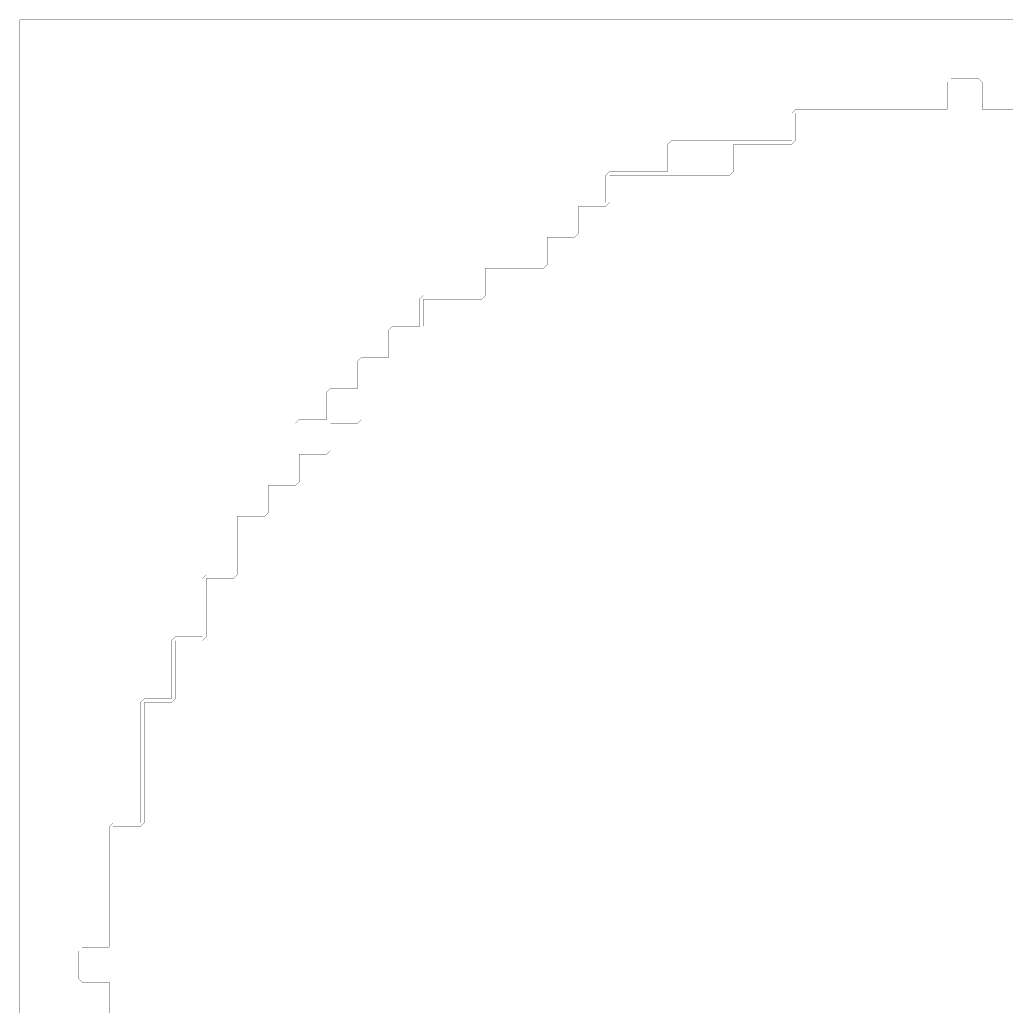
# Model space of a CAD drawing. Header units: metres. Extents: x 0 to 4990, y -4990 to 0.
# Drawn here: x 0 to 2495, y -2495 to 0 of the extents above; entities that cross this region are included whole.
import ezdxf

# ---------------------------------------------------------------- set-up
doc = ezdxf.new("R2010")
doc.units = ezdxf.units.M
doc.layers.add('conductor', color=1, linetype='Continuous')
doc.layers.add('substrate', color=5, linetype='Continuous')

msp = doc.modelspace()

# ---------------------------------------------------------------- linework, layer by layer
at = {"layer": 'conductor', "const_width": 0.5}
msp.add_lwpolyline([(2500, -234.375), (2490.234375, -234.375), (2480.46875, -234.375), (2470.703125, -234.375), (2460.9375, -234.375), (2451.171875, -234.375), (2441.40625, -234.375), (2431.640625, -234.375), (2421.875, -234.375), (2412.109375, -234.375), (2402.34375, -234.375), (2392.578125, -234.375), (2382.8125, -234.375), (2373.046875, -234.375), (2363.28125, -234.375), (2353.515625, -234.375), (2343.75, -234.375), (2333.984375, -234.375), (2324.21875, -234.375), (2314.453125, -234.375), (2304.6875, -234.375), (2294.921875, -234.375), (2285.15625, -234.375), (2275.390625, -234.375), (2265.625, -234.375), (2255.859375, -234.375), (2246.09375, -234.375), (2236.328125, -234.375), (2226.5625, -234.375), (2216.796875, -234.375), (2207.03125, -234.375), (2197.265625, -234.375), (2187.5, -234.375), (2177.734375, -234.375), (2167.96875, -234.375), (2158.203125, -234.375), (2148.4375, -234.375), (2138.671875, -234.375), (2128.90625, -234.375), (2119.140625, -234.375), (2109.375, -234.375), (2099.609375, -234.375), (2089.84375, -234.375), (2080.078125, -234.375), (2070.3125, -234.375), (2060.546875, -234.375), (2050.78125, -234.375), (2041.015625, -234.375), (2031.25, -234.375), (2021.484375, -234.375), (2011.71875, -234.375), (2001.953125, -234.375), (1992.1875, -234.375), (1982.421875, -234.375), (1972.65625, -234.375), (1962.890625, -234.375), (1953.125, -234.375), (1953.125, -244.140625), (1953.125, -253.90625), (1953.125, -263.671875), (1953.125, -273.4375), (1953.125, -283.203125), (1953.125, -292.96875), (1953.125, -302.734375), (1943.359375, -312.5), (1933.59375, -312.5), (1923.828125, -312.5), (1914.0625, -312.5), (1904.296875, -312.5), (1894.53125, -312.5), (1884.765625, -312.5), (1875, -312.5), (1865.234375, -312.5), (1855.46875, -312.5), (1845.703125, -312.5), (1835.9375, -312.5), (1826.171875, -312.5), (1816.40625, -312.5), (1806.640625, -312.5), (1796.875, -312.5), (1796.875, -322.265625), (1796.875, -332.03125), (1796.875, -341.796875), (1796.875, -351.5625), (1796.875, -361.328125), (1796.875, -371.09375), (1796.875, -380.859375), (1787.109375, -390.625), (1777.34375, -390.625), (1767.578125, -390.625), (1757.8125, -390.625), (1748.046875, -390.625), (1738.28125, -390.625), (1728.515625, -390.625), (1718.75, -390.625), (1708.984375, -390.625), (1699.21875, -390.625), (1689.453125, -390.625), (1679.6875, -390.625), (1669.921875, -390.625), (1660.15625, -390.625), (1650.390625, -390.625), (1640.625, -390.625), (1630.859375, -390.625), (1621.09375, -390.625), (1611.328125, -390.625), (1601.5625, -390.625), (1591.796875, -390.625), (1582.03125, -390.625), (1572.265625, -390.625), (1562.5, -390.625), (1552.734375, -390.625), (1542.96875, -390.625), (1533.203125, -390.625), (1523.4375, -390.625), (1513.671875, -390.625), (1503.90625, -390.625), (1494.140625, -390.625), (1484.375, -390.625), (1484.375, -400.390625), (1484.375, -410.15625), (1484.375, -419.921875), (1484.375, -429.6875), (1484.375, -439.453125), (1484.375, -449.21875), (1484.375, -458.984375), (1474.609375, -468.75), (1464.84375, -468.75), (1455.078125, -468.75), (1445.3125, -468.75), (1435.546875, -468.75), (1425.78125, -468.75), (1416.015625, -468.75), (1406.25, -468.75), (1406.25, -478.515625), (1406.25, -488.28125), (1406.25, -498.046875), (1406.25, -507.8125), (1406.25, -517.578125), (1406.25, -527.34375), (1406.25, -537.109375), (1396.484375, -546.875), (1386.71875, -546.875), (1376.953125, -546.875), (1367.1875, -546.875), (1357.421875, -546.875), (1347.65625, -546.875), (1337.890625, -546.875), (1328.125, -546.875), (1328.125, -556.640625), (1328.125, -566.40625), (1328.125, -576.171875), (1328.125, -585.9375), (1328.125, -595.703125), (1328.125, -605.46875), (1328.125, -615.234375), (1318.359375, -625), (1308.59375, -625), (1298.828125, -625), (1289.0625, -625), (1279.296875, -625), (1269.53125, -625), (1259.765625, -625), (1250, -625), (1240.234375, -625), (1230.46875, -625), (1220.703125, -625), (1210.9375, -625), (1201.171875, -625), (1191.40625, -625), (1181.640625, -625), (1171.875, -625), (1171.875, -634.765625), (1171.875, -644.53125), (1171.875, -654.296875), (1171.875, -664.0625), (1171.875, -673.828125), (1171.875, -683.59375), (1171.875, -693.359375), (1162.109375, -703.125), (1152.34375, -703.125), (1142.578125, -703.125), (1132.8125, -703.125), (1123.046875, -703.125), (1113.28125, -703.125), (1103.515625, -703.125), (1093.75, -703.125), (1083.984375, -703.125), (1074.21875, -703.125), (1064.453125, -703.125), (1054.6875, -703.125), (1044.921875, -703.125), (1035.15625, -703.125), (1025.390625, -703.125), (1015.625, -703.125), (1015.625, -712.890625), (1015.625, -722.65625), (1015.625, -732.421875), (1015.625, -742.1875), (1015.625, -751.953125), (1015.625, -761.71875), (1015.625, -771.484375), (1005.859375, -781.25), (996.09375, -781.25), (986.328125, -781.25), (976.5625, -781.25), (966.796875, -781.25), (957.03125, -781.25), (947.265625, -781.25), (937.5, -781.25), (937.5, -791.015625), (937.5, -800.78125), (937.5, -810.546875), (937.5, -820.3125), (937.5, -830.078125), (937.5, -839.84375), (937.5, -849.609375), (927.734375, -859.375), (917.96875, -859.375), (908.203125, -859.375), (898.4375, -859.375), (888.671875, -859.375), (878.90625, -859.375), (869.140625, -859.375), (859.375, -859.375), (859.375, -869.140625), (859.375, -878.90625), (859.375, -888.671875), (859.375, -898.4375), (859.375, -908.203125), (859.375, -917.96875), (859.375, -927.734375), (859.375, -937.5), (859.375, -947.265625), (859.375, -957.03125), (859.375, -966.796875), (859.375, -976.5625), (859.375, -986.328125), (859.375, -996.09375), (859.375, -1005.859375), (849.609375, -1015.625), (839.84375, -1015.625), (830.078125, -1015.625), (820.3125, -1015.625), (810.546875, -1015.625), (800.78125, -1015.625), (791.015625, -1015.625), (781.25, -1015.625), (781.25, -1025.390625), (781.25, -1035.15625), (781.25, -1044.921875), (781.25, -1054.6875), (781.25, -1064.453125), (781.25, -1074.21875), (781.25, -1083.984375), (771.484375, -1093.75), (761.71875, -1093.75), (751.953125, -1093.75), (742.1875, -1093.75), (732.421875, -1093.75), (722.65625, -1093.75), (712.890625, -1093.75), (703.125, -1093.75), (703.125, -1103.515625), (703.125, -1113.28125), (703.125, -1123.046875), (703.125, -1132.8125), (703.125, -1142.578125), (703.125, -1152.34375), (703.125, -1162.109375), (693.359375, -1171.875), (683.59375, -1171.875), (673.828125, -1171.875), (664.0625, -1171.875), (654.296875, -1171.875), (644.53125, -1171.875), (634.765625, -1171.875), (625, -1171.875), (625, -1181.640625), (625, -1191.40625), (625, -1201.171875), (625, -1210.9375), (625, -1220.703125), (625, -1230.46875), (625, -1240.234375), (615.234375, -1250), (605.46875, -1250), (595.703125, -1250), (585.9375, -1250), (576.171875, -1250), (566.40625, -1250), (556.640625, -1250), (546.875, -1250), (546.875, -1259.765625), (546.875, -1269.53125), (546.875, -1279.296875), (546.875, -1289.0625), (546.875, -1298.828125), (546.875, -1308.59375), (546.875, -1318.359375), (546.875, -1328.125), (546.875, -1337.890625), (546.875, -1347.65625), (546.875, -1357.421875), (546.875, -1367.1875), (546.875, -1376.953125), (546.875, -1386.71875), (546.875, -1396.484375), (537.109375, -1406.25), (527.34375, -1406.25), (517.578125, -1406.25), (507.8125, -1406.25), (498.046875, -1406.25), (488.28125, -1406.25), (478.515625, -1406.25), (468.75, -1406.25), (468.75, -1416.015625), (468.75, -1425.78125), (468.75, -1435.546875), (468.75, -1445.3125), (468.75, -1455.078125), (468.75, -1464.84375), (468.75, -1474.609375), (468.75, -1484.375), (468.75, -1494.140625), (468.75, -1503.90625), (468.75, -1513.671875), (468.75, -1523.4375), (468.75, -1533.203125), (468.75, -1542.96875), (468.75, -1552.734375), (458.984375, -1562.5), (449.21875, -1562.5), (439.453125, -1562.5), (429.6875, -1562.5), (419.921875, -1562.5), (410.15625, -1562.5), (400.390625, -1562.5), (390.625, -1562.5), (390.625, -1572.265625), (390.625, -1582.03125), (390.625, -1591.796875), (390.625, -1601.5625), (390.625, -1611.328125), (390.625, -1621.09375), (390.625, -1630.859375), (390.625, -1640.625), (390.625, -1650.390625), (390.625, -1660.15625), (390.625, -1669.921875), (390.625, -1679.6875), (390.625, -1689.453125), (390.625, -1699.21875), (390.625, -1708.984375), (380.859375, -1718.75), (371.09375, -1718.75), (361.328125, -1718.75), (351.5625, -1718.75), (341.796875, -1718.75), (332.03125, -1718.75), (322.265625, -1718.75), (312.5, -1718.75), (312.5, -1728.515625), (312.5, -1738.28125), (312.5, -1748.046875), (312.5, -1757.8125), (312.5, -1767.578125), (312.5, -1777.34375), (312.5, -1787.109375), (312.5, -1796.875), (312.5, -1806.640625), (312.5, -1816.40625), (312.5, -1826.171875), (312.5, -1835.9375), (312.5, -1845.703125), (312.5, -1855.46875), (312.5, -1865.234375), (312.5, -1875), (312.5, -1884.765625), (312.5, -1894.53125), (312.5, -1904.296875), (312.5, -1914.0625), (312.5, -1923.828125), (312.5, -1933.59375), (312.5, -1943.359375), (312.5, -1953.125), (312.5, -1962.890625), (312.5, -1972.65625), (312.5, -1982.421875), (312.5, -1992.1875), (312.5, -2001.953125), (312.5, -2011.71875), (312.5, -2021.484375), (302.734375, -2031.25), (292.96875, -2031.25), (283.203125, -2031.25), (273.4375, -2031.25), (263.671875, -2031.25), (253.90625, -2031.25), (244.140625, -2031.25), (234.375, -2031.25), (234.375, -2041.015625), (234.375, -2050.78125), (234.375, -2060.546875), (234.375, -2070.3125), (234.375, -2080.078125), (234.375, -2089.84375), (234.375, -2099.609375), (234.375, -2109.375), (234.375, -2119.140625), (234.375, -2128.90625), (234.375, -2138.671875), (234.375, -2148.4375), (234.375, -2158.203125), (234.375, -2167.96875), (234.375, -2177.734375), (234.375, -2187.5), (234.375, -2197.265625), (234.375, -2207.03125), (234.375, -2216.796875), (234.375, -2226.5625), (234.375, -2236.328125), (234.375, -2246.09375), (234.375, -2255.859375), (234.375, -2265.625), (234.375, -2275.390625), (234.375, -2285.15625), (234.375, -2294.921875), (234.375, -2304.6875), (234.375, -2314.453125), (234.375, -2324.21875), (234.375, -2333.984375), (234.375, -2343.75), (234.375, -2353.515625), (234.375, -2363.28125), (234.375, -2373.046875), (234.375, -2382.8125), (234.375, -2392.578125), (234.375, -2402.34375), (234.375, -2412.109375), (234.375, -2421.875), (234.375, -2431.640625), (234.375, -2441.40625), (234.375, -2451.171875), (234.375, -2460.9375), (234.375, -2470.703125), (234.375, -2480.46875), (234.375, -2490.234375), (234.375, -2500)], dxfattribs=at)
at = {"layer": 'substrate', "const_width": 0.5}
for points in [[(2500, 0), (2490.234375, 0), (2480.46875, 0), (2470.703125, 0), (2460.9375, 0), (2451.171875, 0), (2441.40625, 0), (2431.640625, 0), (2421.875, 0), (2412.109375, 0), (2402.34375, 0), (2392.578125, 0), (2382.8125, 0), (2373.046875, 0), (2363.28125, 0), (2353.515625, 0), (2343.75, 0), (2333.984375, 0), (2324.21875, 0), (2314.453125, 0), (2304.6875, 0), (2294.921875, 0), (2285.15625, 0), (2275.390625, 0), (2265.625, 0), (2255.859375, 0), (2246.09375, 0), (2236.328125, 0), (2226.5625, 0), (2216.796875, 0), (2207.03125, 0), (2197.265625, 0), (2187.5, 0), (2177.734375, 0), (2167.96875, 0), (2158.203125, 0), (2148.4375, 0), (2138.671875, 0), (2128.90625, 0), (2119.140625, 0), (2109.375, 0), (2099.609375, 0), (2089.84375, 0), (2080.078125, 0), (2070.3125, 0), (2060.546875, 0), (2050.78125, 0), (2041.015625, 0), (2031.25, 0), (2021.484375, 0), (2011.71875, 0), (2001.953125, 0), (1992.1875, 0), (1982.421875, 0), (1972.65625, 0), (1962.890625, 0), (1953.125, 0), (1943.359375, 0), (1933.59375, 0), (1923.828125, 0), (1914.0625, 0), (1904.296875, 0), (1894.53125, 0), (1884.765625, 0), (1875, 0), (1865.234375, 0), (1855.46875, 0), (1845.703125, 0), (1835.9375, 0), (1826.171875, 0), (1816.40625, 0), (1806.640625, 0), (1796.875, 0), (1787.109375, 0), (1777.34375, 0), (1767.578125, 0), (1757.8125, 0), (1748.046875, 0), (1738.28125, 0), (1728.515625, 0), (1718.75, 0), (1708.984375, 0), (1699.21875, 0), (1689.453125, 0), (1679.6875, 0), (1669.921875, 0), (1660.15625, 0), (1650.390625, 0), (1640.625, 0), (1630.859375, 0), (1621.09375, 0), (1611.328125, 0), (1601.5625, 0), (1591.796875, 0), (1582.03125, 0), (1572.265625, 0), (1562.5, 0), (1552.734375, 0), (1542.96875, 0), (1533.203125, 0), (1523.4375, 0), (1513.671875, 0), (1503.90625, 0), (1494.140625, 0), (1484.375, 0), (1474.609375, 0), (1464.84375, 0), (1455.078125, 0), (1445.3125, 0), (1435.546875, 0), (1425.78125, 0), (1416.015625, 0), (1406.25, 0), (1396.484375, 0), (1386.71875, 0), (1376.953125, 0), (1367.1875, 0), (1357.421875, 0), (1347.65625, 0), (1337.890625, 0), (1328.125, 0), (1318.359375, 0), (1308.59375, 0), (1298.828125, 0), (1289.0625, 0), (1279.296875, 0), (1269.53125, 0), (1259.765625, 0), (1250, 0), (1240.234375, 0), (1230.46875, 0), (1220.703125, 0), (1210.9375, 0), (1201.171875, 0), (1191.40625, 0), (1181.640625, 0), (1171.875, 0), (1162.109375, 0), (1152.34375, 0), (1142.578125, 0), (1132.8125, 0), (1123.046875, 0), (1113.28125, 0), (1103.515625, 0), (1093.75, 0), (1083.984375, 0), (1074.21875, 0), (1064.453125, 0), (1054.6875, 0), (1044.921875, 0), (1035.15625, 0), (1025.390625, 0), (1015.625, 0), (1005.859375, 0), (996.09375, 0), (986.328125, 0), (976.5625, 0), (966.796875, 0), (957.03125, 0), (947.265625, 0), (937.5, 0), (927.734375, 0), (917.96875, 0), (908.203125, 0), (898.4375, 0), (888.671875, 0), (878.90625, 0), (869.140625, 0), (859.375, 0), (849.609375, 0), (839.84375, 0), (830.078125, 0), (820.3125, 0), (810.546875, 0), (800.78125, 0), (791.015625, 0), (781.25, 0), (771.484375, 0), (761.71875, 0), (751.953125, 0), (742.1875, 0), (732.421875, 0), (722.65625, 0), (712.890625, 0), (703.125, 0), (693.359375, 0), (683.59375, 0), (673.828125, 0), (664.0625, 0), (654.296875, 0), (644.53125, 0), (634.765625, 0), (625, 0), (615.234375, 0), (605.46875, 0), (595.703125, 0), (585.9375, 0), (576.171875, 0), (566.40625, 0), (556.640625, 0), (546.875, 0), (537.109375, 0), (527.34375, 0), (517.578125, 0), (507.8125, 0), (498.046875, 0), (488.28125, 0), (478.515625, 0), (468.75, 0), (458.984375, 0), (449.21875, 0), (439.453125, 0), (429.6875, 0), (419.921875, 0), (410.15625, 0), (400.390625, 0), (390.625, 0), (380.859375, 0), (371.09375, 0), (361.328125, 0), (351.5625, 0), (341.796875, 0), (332.03125, 0), (322.265625, 0), (312.5, 0), (302.734375, 0), (292.96875, 0), (283.203125, 0), (273.4375, 0), (263.671875, 0), (253.90625, 0), (244.140625, 0), (234.375, 0), (224.609375, 0), (214.84375, 0), (205.078125, 0), (195.3125, 0), (185.546875, 0), (175.78125, 0), (166.015625, 0), (156.25, 0), (146.484375, 0), (136.71875, 0), (126.953125, 0), (117.1875, 0), (107.421875, 0), (97.65625, 0), (87.890625, 0), (78.125, 0), (68.359375, 0), (58.59375, 0), (48.828125, 0), (39.0625, 0), (29.296875, 0), (19.53125, 0), (9.765625, 0), (0, 0), (0, -9.765625), (0, -19.53125), (0, -29.296875), (0, -39.0625), (0, -48.828125), (0, -58.59375), (0, -68.359375), (0, -78.125), (0, -87.890625), (0, -97.65625), (0, -107.421875), (0, -117.1875), (0, -126.953125), (0, -136.71875), (0, -146.484375), (0, -156.25), (0, -166.015625), (0, -175.78125), (0, -185.546875), (0, -195.3125), (0, -205.078125), (0, -214.84375), (0, -224.609375), (0, -234.375), (0, -244.140625), (0, -253.90625), (0, -263.671875), (0, -273.4375), (0, -283.203125), (0, -292.96875), (0, -302.734375), (0, -312.5), (0, -322.265625), (0, -332.03125), (0, -341.796875), (0, -351.5625), (0, -361.328125), (0, -371.09375), (0, -380.859375), (0, -390.625), (0, -400.390625), (0, -410.15625), (0, -419.921875), (0, -429.6875), (0, -439.453125), (0, -449.21875), (0, -458.984375), (0, -468.75), (0, -478.515625), (0, -488.28125), (0, -498.046875), (0, -507.8125), (0, -517.578125), (0, -527.34375), (0, -537.109375), (0, -546.875), (0, -556.640625), (0, -566.40625), (0, -576.171875), (0, -585.9375), (0, -595.703125), (0, -605.46875), (0, -615.234375), (0, -625), (0, -634.765625), (0, -644.53125), (0, -654.296875), (0, -664.0625), (0, -673.828125), (0, -683.59375), (0, -693.359375), (0, -703.125), (0, -712.890625), (0, -722.65625), (0, -732.421875), (0, -742.1875), (0, -751.953125), (0, -761.71875), (0, -771.484375), (0, -781.25), (0, -791.015625), (0, -800.78125), (0, -810.546875), (0, -820.3125), (0, -830.078125), (0, -839.84375), (0, -849.609375), (0, -859.375), (0, -869.140625), (0, -878.90625), (0, -888.671875), (0, -898.4375), (0, -908.203125), (0, -917.96875), (0, -927.734375), (0, -937.5), (0, -947.265625), (0, -957.03125), (0, -966.796875), (0, -976.5625), (0, -986.328125), (0, -996.09375), (0, -1005.859375), (0, -1015.625), (0, -1025.390625), (0, -1035.15625), (0, -1044.921875), (0, -1054.6875), (0, -1064.453125), (0, -1074.21875), (0, -1083.984375), (0, -1093.75), (0, -1103.515625), (0, -1113.28125), (0, -1123.046875), (0, -1132.8125), (0, -1142.578125), (0, -1152.34375), (0, -1162.109375), (0, -1171.875), (0, -1181.640625), (0, -1191.40625), (0, -1201.171875), (0, -1210.9375), (0, -1220.703125), (0, -1230.46875), (0, -1240.234375), (0, -1250), (0, -1259.765625), (0, -1269.53125), (0, -1279.296875), (0, -1289.0625), (0, -1298.828125), (0, -1308.59375), (0, -1318.359375), (0, -1328.125), (0, -1337.890625), (0, -1347.65625), (0, -1357.421875), (0, -1367.1875), (0, -1376.953125), (0, -1386.71875), (0, -1396.484375), (0, -1406.25), (0, -1416.015625), (0, -1425.78125), (0, -1435.546875), (0, -1445.3125), (0, -1455.078125), (0, -1464.84375), (0, -1474.609375), (0, -1484.375), (0, -1494.140625), (0, -1503.90625), (0, -1513.671875), (0, -1523.4375), (0, -1533.203125), (0, -1542.96875), (0, -1552.734375), (0, -1562.5), (0, -1572.265625), (0, -1582.03125), (0, -1591.796875), (0, -1601.5625), (0, -1611.328125), (0, -1621.09375), (0, -1630.859375), (0, -1640.625), (0, -1650.390625), (0, -1660.15625), (0, -1669.921875), (0, -1679.6875), (0, -1689.453125), (0, -1699.21875), (0, -1708.984375), (0, -1718.75), (0, -1728.515625), (0, -1738.28125), (0, -1748.046875), (0, -1757.8125), (0, -1767.578125), (0, -1777.34375), (0, -1787.109375), (0, -1796.875), (0, -1806.640625), (0, -1816.40625), (0, -1826.171875), (0, -1835.9375), (0, -1845.703125), (0, -1855.46875), (0, -1865.234375), (0, -1875), (0, -1884.765625), (0, -1894.53125), (0, -1904.296875), (0, -1914.0625), (0, -1923.828125), (0, -1933.59375), (0, -1943.359375), (0, -1953.125), (0, -1962.890625), (0, -1972.65625), (0, -1982.421875), (0, -1992.1875), (0, -2001.953125), (0, -2011.71875), (0, -2021.484375), (0, -2031.25), (0, -2041.015625), (0, -2050.78125), (0, -2060.546875), (0, -2070.3125), (0, -2080.078125), (0, -2089.84375), (0, -2099.609375), (0, -2109.375), (0, -2119.140625), (0, -2128.90625), (0, -2138.671875), (0, -2148.4375), (0, -2158.203125), (0, -2167.96875), (0, -2177.734375), (0, -2187.5), (0, -2197.265625), (0, -2207.03125), (0, -2216.796875), (0, -2226.5625), (0, -2236.328125), (0, -2246.09375), (0, -2255.859375), (0, -2265.625), (0, -2275.390625), (0, -2285.15625), (0, -2294.921875), (0, -2304.6875), (0, -2314.453125), (0, -2324.21875), (0, -2333.984375), (0, -2343.75), (0, -2353.515625), (0, -2363.28125), (0, -2373.046875), (0, -2382.8125), (0, -2392.578125), (0, -2402.34375), (0, -2412.109375), (0, -2421.875), (0, -2431.640625), (0, -2441.40625), (0, -2451.171875), (0, -2460.9375), (0, -2470.703125), (0, -2480.46875), (0, -2490.234375), (0, -2500)], [(224.609375, -2500), (224.609375, -2490.234375), (224.609375, -2480.46875), (224.609375, -2470.703125), (224.609375, -2460.9375), (224.609375, -2451.171875), (224.609375, -2441.40625), (224.609375, -2431.640625), (224.609375, -2421.875), (214.84375, -2421.875), (205.078125, -2421.875), (195.3125, -2421.875), (185.546875, -2421.875), (175.78125, -2421.875), (166.015625, -2421.875), (156.25, -2421.875), (146.484375, -2412.109375), (146.484375, -2402.34375), (146.484375, -2392.578125), (146.484375, -2382.8125), (146.484375, -2373.046875), (146.484375, -2363.28125), (146.484375, -2353.515625), (146.484375, -2343.75), (156.25, -2333.984375), (166.015625, -2333.984375), (175.78125, -2333.984375), (185.546875, -2333.984375), (195.3125, -2333.984375), (205.078125, -2333.984375), (214.84375, -2333.984375), (224.609375, -2333.984375), (224.609375, -2324.21875), (224.609375, -2314.453125), (224.609375, -2304.6875), (224.609375, -2294.921875), (224.609375, -2285.15625), (224.609375, -2275.390625), (224.609375, -2265.625), (224.609375, -2255.859375), (224.609375, -2246.09375), (224.609375, -2236.328125), (224.609375, -2226.5625), (224.609375, -2216.796875), (224.609375, -2207.03125), (224.609375, -2197.265625), (224.609375, -2187.5), (224.609375, -2177.734375), (224.609375, -2167.96875), (224.609375, -2158.203125), (224.609375, -2148.4375), (224.609375, -2138.671875), (224.609375, -2128.90625), (224.609375, -2119.140625), (224.609375, -2109.375), (224.609375, -2099.609375), (224.609375, -2089.84375), (224.609375, -2080.078125), (224.609375, -2070.3125), (224.609375, -2060.546875), (224.609375, -2050.78125), (224.609375, -2041.015625), (224.609375, -2031.25), (234.375, -2021.484375), (244.140625, -2021.484375), (253.90625, -2021.484375), (263.671875, -2021.484375), (273.4375, -2021.484375), (283.203125, -2021.484375), (292.96875, -2021.484375), (302.734375, -2021.484375), (302.734375, -2011.71875), (302.734375, -2001.953125), (302.734375, -1992.1875), (302.734375, -1982.421875), (302.734375, -1972.65625), (302.734375, -1962.890625), (302.734375, -1953.125), (302.734375, -1943.359375), (302.734375, -1933.59375), (302.734375, -1923.828125), (302.734375, -1914.0625), (302.734375, -1904.296875), (302.734375, -1894.53125), (302.734375, -1884.765625), (302.734375, -1875), (302.734375, -1865.234375), (302.734375, -1855.46875), (302.734375, -1845.703125), (302.734375, -1835.9375), (302.734375, -1826.171875), (302.734375, -1816.40625), (302.734375, -1806.640625), (302.734375, -1796.875), (302.734375, -1787.109375), (302.734375, -1777.34375), (302.734375, -1767.578125), (302.734375, -1757.8125), (302.734375, -1748.046875), (302.734375, -1738.28125), (302.734375, -1728.515625), (302.734375, -1718.75), (312.5, -1708.984375), (322.265625, -1708.984375), (332.03125, -1708.984375), (341.796875, -1708.984375), (351.5625, -1708.984375), (361.328125, -1708.984375), (371.09375, -1708.984375), (380.859375, -1708.984375), (380.859375, -1699.21875), (380.859375, -1689.453125), (380.859375, -1679.6875), (380.859375, -1669.921875), (380.859375, -1660.15625), (380.859375, -1650.390625), (380.859375, -1640.625), (380.859375, -1630.859375), (380.859375, -1621.09375), (380.859375, -1611.328125), (380.859375, -1601.5625), (380.859375, -1591.796875), (380.859375, -1582.03125), (380.859375, -1572.265625), (380.859375, -1562.5), (390.625, -1552.734375), (400.390625, -1552.734375), (410.15625, -1552.734375), (419.921875, -1552.734375), (429.6875, -1552.734375), (439.453125, -1552.734375), (449.21875, -1552.734375), (458.984375, -1552.734375), (458.984375, -1542.96875), (458.984375, -1533.203125), (458.984375, -1523.4375), (458.984375, -1513.671875), (458.984375, -1503.90625), (458.984375, -1494.140625), (458.984375, -1484.375), (458.984375, -1474.609375), (458.984375, -1464.84375), (458.984375, -1455.078125), (458.984375, -1445.3125), (458.984375, -1435.546875), (458.984375, -1425.78125), (458.984375, -1416.015625), (458.984375, -1406.25), (468.75, -1396.484375), (478.515625, -1396.484375), (488.28125, -1396.484375), (498.046875, -1396.484375), (507.8125, -1396.484375), (517.578125, -1396.484375), (527.34375, -1396.484375), (537.109375, -1396.484375), (537.109375, -1386.71875), (537.109375, -1376.953125), (537.109375, -1367.1875), (537.109375, -1357.421875), (537.109375, -1347.65625), (537.109375, -1337.890625), (537.109375, -1328.125), (537.109375, -1318.359375), (537.109375, -1308.59375), (537.109375, -1298.828125), (537.109375, -1289.0625), (537.109375, -1279.296875), (537.109375, -1269.53125), (537.109375, -1259.765625), (537.109375, -1250), (546.875, -1240.234375), (556.640625, -1240.234375), (566.40625, -1240.234375), (576.171875, -1240.234375), (585.9375, -1240.234375), (595.703125, -1240.234375), (605.46875, -1240.234375), (615.234375, -1240.234375), (615.234375, -1230.46875), (615.234375, -1220.703125), (615.234375, -1210.9375), (615.234375, -1201.171875), (615.234375, -1191.40625), (615.234375, -1181.640625), (615.234375, -1171.875), (625, -1162.109375), (634.765625, -1162.109375), (644.53125, -1162.109375), (654.296875, -1162.109375), (664.0625, -1162.109375), (673.828125, -1162.109375), (683.59375, -1162.109375), (693.359375, -1162.109375), (693.359375, -1152.34375), (693.359375, -1142.578125), (693.359375, -1132.8125), (693.359375, -1123.046875), (693.359375, -1113.28125), (693.359375, -1103.515625), (693.359375, -1093.75), (693.359375, -1083.984375), (693.359375, -1074.21875), (693.359375, -1064.453125), (693.359375, -1054.6875), (693.359375, -1044.921875), (693.359375, -1035.15625), (693.359375, -1025.390625), (693.359375, -1015.625), (703.125, -1005.859375), (712.890625, -1005.859375), (722.65625, -1005.859375), (732.421875, -1005.859375), (742.1875, -1005.859375), (751.953125, -1005.859375), (761.71875, -1005.859375), (771.484375, -1005.859375), (771.484375, -996.09375), (771.484375, -986.328125), (771.484375, -976.5625), (771.484375, -966.796875), (771.484375, -957.03125), (771.484375, -947.265625), (771.484375, -937.5), (781.25, -927.734375), (791.015625, -927.734375), (800.78125, -927.734375), (810.546875, -927.734375), (820.3125, -927.734375), (830.078125, -927.734375), (839.84375, -927.734375), (849.609375, -927.734375), (849.609375, -917.96875), (849.609375, -908.203125), (849.609375, -898.4375), (849.609375, -888.671875), (849.609375, -878.90625), (849.609375, -869.140625), (849.609375, -859.375), (859.375, -849.609375), (869.140625, -849.609375), (878.90625, -849.609375), (888.671875, -849.609375), (898.4375, -849.609375), (908.203125, -849.609375), (917.96875, -849.609375), (927.734375, -849.609375), (927.734375, -839.84375), (927.734375, -830.078125), (927.734375, -820.3125), (927.734375, -810.546875), (927.734375, -800.78125), (927.734375, -791.015625), (927.734375, -781.25), (937.5, -771.484375), (947.265625, -771.484375), (957.03125, -771.484375), (966.796875, -771.484375), (976.5625, -771.484375), (986.328125, -771.484375), (996.09375, -771.484375), (1005.859375, -771.484375), (1005.859375, -761.71875), (1005.859375, -751.953125), (1005.859375, -742.1875), (1005.859375, -732.421875), (1005.859375, -722.65625), (1005.859375, -712.890625), (1005.859375, -703.125), (1015.625, -693.359375), (1025.390625, -693.359375), (1035.15625, -693.359375), (1044.921875, -693.359375), (1054.6875, -693.359375), (1064.453125, -693.359375), (1074.21875, -693.359375), (1083.984375, -693.359375), (1093.75, -693.359375), (1103.515625, -693.359375), (1113.28125, -693.359375), (1123.046875, -693.359375), (1132.8125, -693.359375), (1142.578125, -693.359375), (1152.34375, -693.359375), (1162.109375, -693.359375), (1162.109375, -683.59375), (1162.109375, -673.828125), (1162.109375, -664.0625), (1162.109375, -654.296875), (1162.109375, -644.53125), (1162.109375, -634.765625), (1162.109375, -625), (1171.875, -615.234375), (1181.640625, -615.234375), (1191.40625, -615.234375), (1201.171875, -615.234375), (1210.9375, -615.234375), (1220.703125, -615.234375), (1230.46875, -615.234375), (1240.234375, -615.234375), (1240.234375, -605.46875), (1240.234375, -595.703125), (1240.234375, -585.9375), (1240.234375, -576.171875), (1240.234375, -566.40625), (1240.234375, -556.640625), (1240.234375, -546.875), (1250, -537.109375), (1259.765625, -537.109375), (1269.53125, -537.109375), (1279.296875, -537.109375), (1289.0625, -537.109375), (1298.828125, -537.109375), (1308.59375, -537.109375), (1318.359375, -537.109375), (1318.359375, -527.34375), (1318.359375, -517.578125), (1318.359375, -507.8125), (1318.359375, -498.046875), (1318.359375, -488.28125), (1318.359375, -478.515625), (1318.359375, -468.75), (1328.125, -458.984375), (1337.890625, -458.984375), (1347.65625, -458.984375), (1357.421875, -458.984375), (1367.1875, -458.984375), (1376.953125, -458.984375), (1386.71875, -458.984375), (1396.484375, -458.984375), (1406.25, -458.984375), (1416.015625, -458.984375), (1425.78125, -458.984375), (1435.546875, -458.984375), (1445.3125, -458.984375), (1455.078125, -458.984375), (1464.84375, -458.984375), (1474.609375, -458.984375), (1474.609375, -449.21875), (1474.609375, -439.453125), (1474.609375, -429.6875), (1474.609375, -419.921875), (1474.609375, -410.15625), (1474.609375, -400.390625), (1474.609375, -390.625), (1484.375, -380.859375), (1494.140625, -380.859375), (1503.90625, -380.859375), (1513.671875, -380.859375), (1523.4375, -380.859375), (1533.203125, -380.859375), (1542.96875, -380.859375), (1552.734375, -380.859375), (1562.5, -380.859375), (1572.265625, -380.859375), (1582.03125, -380.859375), (1591.796875, -380.859375), (1601.5625, -380.859375), (1611.328125, -380.859375), (1621.09375, -380.859375), (1630.859375, -380.859375), (1630.859375, -371.09375), (1630.859375, -361.328125), (1630.859375, -351.5625), (1630.859375, -341.796875), (1630.859375, -332.03125), (1630.859375, -322.265625), (1630.859375, -312.5), (1640.625, -302.734375), (1650.390625, -302.734375), (1660.15625, -302.734375), (1669.921875, -302.734375), (1679.6875, -302.734375), (1689.453125, -302.734375), (1699.21875, -302.734375), (1708.984375, -302.734375), (1718.75, -302.734375), (1728.515625, -302.734375), (1738.28125, -302.734375), (1748.046875, -302.734375), (1757.8125, -302.734375), (1767.578125, -302.734375), (1777.34375, -302.734375), (1787.109375, -302.734375), (1796.875, -302.734375), (1806.640625, -302.734375), (1816.40625, -302.734375), (1826.171875, -302.734375), (1835.9375, -302.734375), (1845.703125, -302.734375), (1855.46875, -302.734375), (1865.234375, -302.734375), (1875, -302.734375), (1884.765625, -302.734375), (1894.53125, -302.734375), (1904.296875, -302.734375), (1914.0625, -302.734375), (1923.828125, -302.734375), (1933.59375, -302.734375), (1943.359375, -302.734375), (1943.359375, -292.96875), (1943.359375, -283.203125), (1943.359375, -273.4375), (1943.359375, -263.671875), (1943.359375, -253.90625), (1943.359375, -244.140625), (1943.359375, -234.375), (1953.125, -224.609375), (1962.890625, -224.609375), (1972.65625, -224.609375), (1982.421875, -224.609375), (1992.1875, -224.609375), (2001.953125, -224.609375), (2011.71875, -224.609375), (2021.484375, -224.609375), (2031.25, -224.609375), (2041.015625, -224.609375), (2050.78125, -224.609375), (2060.546875, -224.609375), (2070.3125, -224.609375), (2080.078125, -224.609375), (2089.84375, -224.609375), (2099.609375, -224.609375), (2109.375, -224.609375), (2119.140625, -224.609375), (2128.90625, -224.609375), (2138.671875, -224.609375), (2148.4375, -224.609375), (2158.203125, -224.609375), (2167.96875, -224.609375), (2177.734375, -224.609375), (2187.5, -224.609375), (2197.265625, -224.609375), (2207.03125, -224.609375), (2216.796875, -224.609375), (2226.5625, -224.609375), (2236.328125, -224.609375), (2246.09375, -224.609375), (2255.859375, -224.609375), (2265.625, -224.609375), (2275.390625, -224.609375), (2285.15625, -224.609375), (2294.921875, -224.609375), (2304.6875, -224.609375), (2314.453125, -224.609375), (2324.21875, -224.609375), (2333.984375, -224.609375), (2333.984375, -214.84375), (2333.984375, -205.078125), (2333.984375, -195.3125), (2333.984375, -185.546875), (2333.984375, -175.78125), (2333.984375, -166.015625), (2333.984375, -156.25), (2343.75, -146.484375), (2353.515625, -146.484375), (2363.28125, -146.484375), (2373.046875, -146.484375), (2382.8125, -146.484375), (2392.578125, -146.484375), (2402.34375, -146.484375), (2412.109375, -146.484375), (2421.875, -156.25), (2421.875, -166.015625), (2421.875, -175.78125), (2421.875, -185.546875), (2421.875, -195.3125), (2421.875, -205.078125), (2421.875, -214.84375), (2421.875, -224.609375), (2431.640625, -224.609375), (2441.40625, -224.609375), (2451.171875, -224.609375), (2460.9375, -224.609375), (2470.703125, -224.609375), (2480.46875, -224.609375), (2490.234375, -224.609375), (2500, -224.609375)]]:
    msp.add_lwpolyline(points, dxfattribs=at)

doc.saveas('drawing.dxf')
